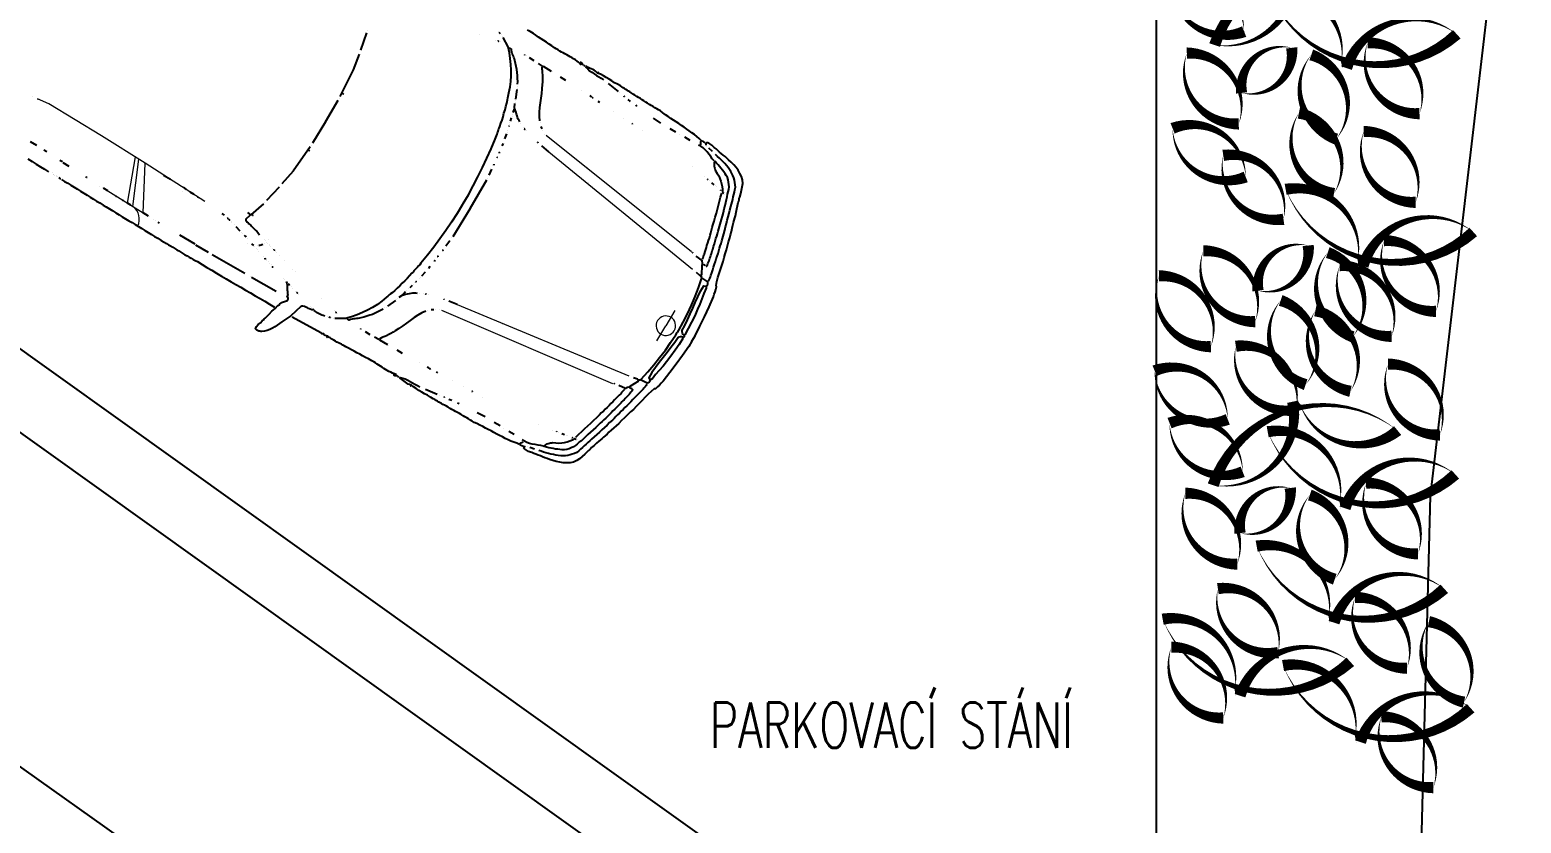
# Model space of a CAD drawing. Header units: metres. Extents: x -45 to 1930, y -347 to 488.
# Drawn here: x 153.46 to 160.07, y 55.54 to 59.06 of the extents above; entities that cross this region are included whole.
import ezdxf

# ---------------------------------------------------------------- set-up
doc = ezdxf.new("R2010")
doc.units = ezdxf.units.M
doc.layers.add('zariz.predmety', color=203, linetype='Continuous')
doc.styles.add('ROMANS', font='romans.shx', dxfattribs={"width": 0.7})

# ---------------------------------------------------------------- blocks, each defined once
blk = doc.blocks.new('BMW3-PUD')
at = {"lineweight": 0}
for p, q in [((2.5694, 0.7572), (2.3861, 0.7602)), ((2.3861, 0.7602), (2.4905, 0.5663)), ((2.4387, 0.7593), (2.5245, 0.5656)), ((2.4664, 0.7589), (2.5425, 0.5652)), ((1.0314, 0.4512), (0.2143, 0.3401)), ((0.9833, 0.3943), (0.17, 0.2757)), ((0.1432, 0.0776), (0.1432, 0)), ((0.1432, -0.0776), (0.1432, 0)), ((0.9833, -0.3943), (0.17, -0.2757)), ((1.0314, -0.4512), (0.2143, -0.3401))]:
    blk.add_line(p, q, dxfattribs=at)
for points in [[(1.5236, 0.7387), (1.5228, 0.7394), (1.5213, 0.7394), (1.5198, 0.7409), (1.519, 0.7424), (1.525, 0.7447), (1.5318, 0.7463), (1.5393, 0.7471), (1.546, 0.7472), (1.5528, 0.748), (1.5595, 0.7489), (1.5663, 0.7512), (1.5715, 0.7543), (1.5722, 0.7558), (1.573, 0.7573), (1.5737, 0.758), (1.5737, 0.758), (1.5902, 0.8161), (1.6115, 0.8584), (1.6159, 0.8704), (1.621, 0.8818), (1.6261, 0.8938), (1.632, 0.9044), (1.6386, 0.915), (1.6468, 0.9249), (1.6549, 0.934), (1.6653, 0.9416), (1.6691, 0.9432), (1.6728, 0.9447), (1.6765, 0.9462), (1.6803, 0.9471), (1.684, 0.9471), (1.6878, 0.9471), (1.6916, 0.9464), (1.6953, 0.9457), (1.697, 0.9345), (1.6948, 0.9232), (1.6905, 0.9111), (1.6876, 0.8991), (1.6855, 0.893), (1.684, 0.8878), (1.6833, 0.8825), (1.6811, 0.878), (1.6768, 0.8592), (1.6725, 0.8411), (1.6675, 0.823), (1.6625, 0.8057), (1.6603, 0.8004), (1.6588, 0.7951), (1.6574, 0.7906), (1.6567, 0.7861), (1.6382, 0.7648), (1.6375, 0.7618), (1.6382, 0.7588), (1.6398, 0.7558), (1.6413, 0.7536), (1.6413, 0.7536), (1.6428, 0.7529), (1.6436, 0.7521), (1.6436, 0.7521)], [(0.421, 0.7668), (0.4283, 0.7789), (0.4283, 0.7804), (0.4283, 0.7812), (0.4283, 0.7827), (0.429, 0.7834), (0.4425, 0.7859), (0.456, 0.7883), (0.4695, 0.7907), (0.483, 0.7916), (0.4972, 0.7933), (0.5107, 0.7942), (0.525, 0.7951), (0.5392, 0.796), (0.5535, 0.7969), (0.5678, 0.7971), (0.582, 0.798), (0.5955, 0.7989), (0.6098, 0.7998), (0.624, 0.8008), (0.6383, 0.8017), (0.6518, 0.8034), (0.6615, 0.8035), (0.6706, 0.8028), (0.6803, 0.803), (0.6901, 0.8031), (0.6991, 0.8032), (0.7089, 0.8033), (0.7186, 0.8034), (0.7276, 0.8035), (0.7374, 0.8036), (0.7471, 0.8038), (0.7562, 0.8046), (0.7659, 0.8047), (0.7749, 0.8048), (0.7847, 0.8049), (0.7937, 0.8051), (0.8035, 0.8052), (0.811, 0.806), (0.8185, 0.8061), (0.8252, 0.8062), (0.832, 0.8063), (0.8395, 0.8063), (0.8462, 0.8064), (0.853, 0.8065), (0.8605, 0.8074), (0.8755, 0.8068), (0.8905, 0.8062), (0.9048, 0.8071), (0.9198, 0.8073), (0.9341, 0.8075), (0.9484, 0.8069), (0.9626, 0.8063), (0.9762, 0.8035), (0.9829, 0.8058), (0.9889, 0.8074), (0.9964, 0.8075), (1.0032, 0.8068), (1.0107, 0.8061), (1.0182, 0.8047), (1.0257, 0.8041), (1.0325, 0.8042), (1.034, 0.8034), (1.0347, 0.8034), (1.0348, 0.8019), (1.0348, 0.8004), (1.0236, 0.7973), (1.0123, 0.7949), (1.0003, 0.794), (0.9883, 0.7931), (0.9756, 0.793), (0.9635, 0.7928), (0.9508, 0.7927), (0.9388, 0.7918)], [(0.9784, 0.8088), (0.9776, 0.8088), (0.9761, 0.8087), (0.9754, 0.8087), (0.9739, 0.8087)], [(1.04, 0.8027), (1.0475, 0.8028)], [(1.0535, 0.8007), (1.0535, 0.8007), (1.0535, 0.8022), (1.0528, 0.8029), (1.0528, 0.8029), (1.055, 0.8052), (1.0587, 0.8067), (1.0625, 0.8068), (1.0663, 0.8046)], [(1.0566, 0.7984), (1.0648, 0.8), (1.0738, 0.8016), (1.0821, 0.8025), (1.0911, 0.8033), (1.1001, 0.8035), (1.1083, 0.8036), (1.1173, 0.8037), (1.1264, 0.803), (1.1354, 0.8031), (1.1444, 0.8025), (1.1534, 0.8026), (1.1617, 0.8019), (1.1707, 0.802), (1.1797, 0.8022), (1.1887, 0.8023), (1.1977, 0.8024), (1.212, 0.8033), (1.227, 0.8042), (1.2412, 0.8051), (1.2555, 0.8053), (1.269, 0.8055), (1.2833, 0.8064), (1.2975, 0.8073), (1.311, 0.809), (1.3193, 0.8083), (1.3268, 0.8084), (1.3335, 0.8085), (1.341, 0.8093), (1.3485, 0.8094), (1.356, 0.8103), (1.3636, 0.8104), (1.3718, 0.8104), (1.3756, 0.8105), (1.3786, 0.8105), (1.3816, 0.8106), (1.3853, 0.8106), (1.3883, 0.8099), (1.3914, 0.8099), (1.3951, 0.81), (1.3988, 0.8108), (1.4004, 0.8108), (1.4018, 0.8108), (1.4026, 0.8101), (1.4041, 0.8086), (1.4094, 0.8109), (1.4146, 0.8125), (1.4198, 0.8125), (1.4244, 0.8088), (1.4319, 0.8127), (1.4334, 0.8127), (1.4349, 0.812), (1.4356, 0.8112), (1.4379, 0.8112), (1.582, 0.8182)], [(1.4055, 0.8139), (1.4055, 0.8139), (1.4048, 0.8139), (1.4041, 0.8138), (1.4041, 0.8138)], [(1.4378, 0.8143), (1.4378, 0.8143)], [(2.7721, 0.8189), (2.7556, 0.8195), (2.7391, 0.8193), (2.7225, 0.8198), (2.7053, 0.8196), (2.6887, 0.8202), (2.6722, 0.82), (2.6557, 0.8205), (2.6392, 0.8203), (2.6226, 0.8209), (2.6054, 0.8207), (2.5889, 0.8212), (2.5724, 0.821), (2.5558, 0.8216), (2.5393, 0.8214), (2.522, 0.8219), (2.5055, 0.8217), (2.489, 0.8223), (2.4725, 0.8221), (2.4559, 0.8226), (2.4387, 0.8224), (2.4221, 0.823), (2.4056, 0.8228), (2.3891, 0.8226), (2.3718, 0.8232), (2.3553, 0.823), (2.3388, 0.8235), (2.3215, 0.8233), (2.305, 0.8231), (2.2885, 0.8236), (2.272, 0.8234), (2.2547, 0.824), (2.2382, 0.8238), (2.2276, 0.8237), (2.2171, 0.8236), (2.2059, 0.8234), (2.1954, 0.8233), (2.1848, 0.8232), (2.1743, 0.8238), (2.1638, 0.8237), (2.1533, 0.8243), (2.1428, 0.8242), (2.1315, 0.824), (2.121, 0.8239), (2.1105, 0.8238), (2.1, 0.8237), (2.0895, 0.8235), (2.079, 0.8226), (2.0685, 0.8218), (2.0437, 0.8222), (2.0189, 0.8227), (1.9942, 0.8224), (1.9694, 0.8228), (1.9446, 0.8225), (1.9198, 0.8222), (1.8951, 0.822), (1.8703, 0.8217), (1.8455, 0.8206), (1.8207, 0.8203), (1.796, 0.82), (1.7712, 0.8197), (1.7464, 0.8194), (1.7224, 0.8192), (1.6976, 0.8196), (1.6728, 0.8193)], [(1.9431, 0.8203), (1.9431, 0.8203)], [(2.7751, 0.8182), (2.7781, 0.819), (2.7804, 0.819), (2.7826, 0.819), (2.7849, 0.8191)], [(2.7924, 0.8169), (2.7924, 0.8169)], [(2.7984, 0.8192), (2.7984, 0.8192)], [(2.7984, 0.8162), (2.7984, 0.8162)], [(2.8059, 0.8186), (2.8059, 0.8186)], [(2.8119, 0.8194), (2.8119, 0.8194)], [(2.8127, 0.8164), (2.8127, 0.8164)], [(2.8224, 0.8158), (2.8224, 0.8158)], [(2.9463, 0.8172), (2.9246, 0.8177), (2.9028, 0.8182), (2.881, 0.8187), (2.86, 0.8185), (2.8382, 0.8189)], [(0.0086, 0), (0.0085, 0.0275), (0.0125, 0.0749), (0.0164, 0.1222), (0.0218, 0.1696), (0.028, 0.217), (0.0309, 0.229), (0.033, 0.2403), (0.0351, 0.2516), (0.0388, 0.2629), (0.0402, 0.2637), (0.041, 0.2644), (0.0425, 0.266), (0.0439, 0.2667), (0.0498, 0.2833), (0.0548, 0.3006), (0.0591, 0.3187), (0.0634, 0.3376), (0.0677, 0.3556), (0.072, 0.3737), (0.0763, 0.3918), (0.0813, 0.4083), (0.0856, 0.4264), (0.0907, 0.4437), (0.0957, 0.4611), (0.1, 0.4784), (0.1043, 0.4927), (0.1087, 0.507), (0.113, 0.5206), (0.1173, 0.5342), (0.1202, 0.5455), (0.1231, 0.556), (0.1268, 0.5658), (0.1289, 0.5756), (0.1347, 0.5907), (0.1398, 0.605), (0.1434, 0.6186), (0.1485, 0.6322), (0.1491, 0.6389), (0.1513, 0.645), (0.1535, 0.6503), (0.1542, 0.6563), (0.1593, 0.6721), (0.1643, 0.6872), (0.1687, 0.7015), (0.1745, 0.7151), (0.1841, 0.728), (0.1953, 0.7386), (0.2079, 0.747), (0.2214, 0.7547), (0.2355, 0.7601), (0.2505, 0.7655), (0.2662, 0.7695), (0.282, 0.7727), (0.2924, 0.7743), (0.3029, 0.7767), (0.3134, 0.7783), (0.3239, 0.7799), (0.3337, 0.7815), (0.3442, 0.7839), (0.3539, 0.7855), (0.3644, 0.7872), (0.3696, 0.788), (0.3749, 0.7895), (0.3794, 0.7904), (0.3846, 0.7904), (0.3899, 0.7905), (0.3951, 0.7905), (0.3997, 0.7891), (0.4042, 0.7876), (0.4049, 0.7869), (0.4049, 0.7861), (0.405, 0.7846), (0.4057, 0.7832), (0.402, 0.7771)], [(0.0815, 0.2657), (0.0822, 0.2724), (0.0836, 0.2792), (0.085, 0.2868), (0.0857, 0.2928), (0.0885, 0.3056), (0.0921, 0.3191), (0.095, 0.3312), (0.0978, 0.344), (0.1007, 0.356), (0.1036, 0.3688), (0.1064, 0.3809), (0.1093, 0.3929), (0.1122, 0.4042), (0.115, 0.4162), (0.1179, 0.4268), (0.1208, 0.4381), (0.1236, 0.4487), (0.1265, 0.4592), (0.1286, 0.4697), (0.1315, 0.481), (0.1366, 0.4961), (0.1409, 0.5112), (0.1452, 0.5262), (0.1496, 0.5406), (0.1539, 0.5556), (0.1582, 0.5707), (0.1625, 0.585), (0.1676, 0.6001), (0.1705, 0.6106), (0.1734, 0.6212), (0.1763, 0.6317), (0.1799, 0.6423), (0.1828, 0.6528), (0.1864, 0.6634), (0.19, 0.6732), (0.1937, 0.6838), (0.1996, 0.6929), (0.2062, 0.7012), (0.2129, 0.7088), (0.2211, 0.7156), (0.2293, 0.7225), (0.2382, 0.7279), (0.2471, 0.7332), (0.2569, 0.7378), (0.2666, 0.7424), (0.277, 0.7456), (0.2875, 0.7495), (0.2987, 0.7526), (0.31, 0.7557), (0.3204, 0.7581), (0.3317, 0.7605), (0.3429, 0.7629)], [(0.126, 0.318), (0.126, 0.318), (0.1244, 0.3188), (0.1237, 0.3195), (0.1229, 0.3202), (0.1236, 0.3262), (0.125, 0.3323), (0.1257, 0.3383), (0.1264, 0.3443), (0.1278, 0.3511), (0.1292, 0.3571), (0.1307, 0.3631), (0.1329, 0.3691), (0.1335, 0.3767), (0.1357, 0.3835), (0.1371, 0.3895), (0.1378, 0.3955), (0.1414, 0.4091), (0.1442, 0.4211), (0.1478, 0.4332), (0.1507, 0.4445), (0.1528, 0.4558), (0.1557, 0.4663), (0.1586, 0.4776), (0.1615, 0.4881), (0.1643, 0.4987), (0.1672, 0.5092), (0.1708, 0.5198), (0.1737, 0.5296), (0.1773, 0.5454), (0.1816, 0.5612), (0.1867, 0.5763), (0.1918, 0.5914), (0.1954, 0.6042), (0.199, 0.617), (0.2026, 0.6291), (0.2077, 0.6404), (0.2106, 0.6509), (0.2142, 0.6607), (0.2186, 0.6705), (0.2245, 0.6796), (0.2311, 0.688), (0.2386, 0.6956), (0.246, 0.7024), (0.255, 0.7078), (0.2639, 0.7116), (0.2729, 0.7155), (0.2818, 0.7194), (0.2916, 0.7232), (0.3005, 0.7263), (0.3103, 0.7295), (0.32, 0.7326), (0.3297, 0.7357), (0.3305, 0.7357), (0.3305, 0.7342), (0.3305, 0.7335), (0.3312, 0.7327), (0.3298, 0.7282), (0.3276, 0.7237), (0.3247, 0.7191), (0.3217, 0.7153), (0.318, 0.7108), (0.3143, 0.7077), (0.3106, 0.7039), (0.3061, 0.7009), (0.2942, 0.6955), (0.283, 0.6893), (0.2725, 0.6817), (0.2629, 0.6741), (0.254, 0.665), (0.2458, 0.6558), (0.2384, 0.646), (0.2318, 0.6354), (0.2303, 0.6354), (0.2288, 0.6354), (0.2273, 0.6354), (0.225, 0.6353)], [(0.335, 0.7358), (0.3462, 0.7396), (0.3574, 0.7443), (0.3693, 0.7489), (0.3813, 0.7536), (0.3933, 0.7575), (0.4053, 0.7599), (0.418, 0.7608), (0.43, 0.7602)], [(0.3616, 0.7676), (0.3833, 0.7716)], [(0.3961, 0.774), (0.3961, 0.774)], [(0.4095, 0.7832), (0.4245, 0.7856)], [(0.4721, 0.7584), (0.4999, 0.7588)], [(0.5255, 0.7568), (0.5255, 0.7568)], [(0.545, 0.757), (0.575, 0.7574)], [(0.6223, 0.7579), (0.6621, 0.7607)], [(0.7513, 0.767), (0.7588, 0.7686)], [(0.7866, 0.7712), (0.8001, 0.7736)], [(0.8211, 0.7761), (0.8211, 0.7761), (0.8226, 0.7761), (0.8233, 0.7761), (0.8241, 0.7769)], [(0.8473, 0.7794), (0.8473, 0.7794)], [(0.8548, 0.7818), (0.911, 0.7892)], [(1.4224, 0.7277), (1.4224, 0.7277)], [(1.4291, 0.73), (1.4291, 0.73)], [(1.4351, 0.7331), (1.4426, 0.734)], [(1.4485, 0.7363), (1.4485, 0.7363)], [(1.4613, 0.7394), (1.468, 0.741), (1.474, 0.7418), (1.4807, 0.7427), (1.4867, 0.7435), (1.4935, 0.7436), (1.5003, 0.7437), (1.507, 0.743), (1.5138, 0.7423)], [(1.5312, 0.735), (1.5312, 0.735)], [(1.5379, 0.7336), (1.5379, 0.7336)], [(1.6856, 0.6955), (1.6802, 0.7007), (1.6749, 0.7059), (1.6711, 0.7127), (1.6665, 0.7186), (1.6627, 0.7253), (1.6588, 0.7313), (1.6543, 0.738), (1.6489, 0.7439), (1.6489, 0.7454), (1.6482, 0.7469), (1.6474, 0.7484), (1.6474, 0.7492), (1.6474, 0.7507), (1.6481, 0.7514), (1.6496, 0.7529), (1.6503, 0.7537)], [(1.7014, 0.7558), (1.8267, 0.7596)], [(1.8327, 0.7574), (1.8327, 0.7574)], [(1.8612, 0.76), (2.0279, 0.762)], [(2.1135, 0.7622), (2.0489, 0.7622)], [(2.1173, 0.7608), (2.1961, 0.7617)], [(2.2997, 0.7614), (2.3065, 0.7615)], [(2.3223, 0.7617), (2.3223, 0.7617)], [(2.332, 0.7604), (2.332, 0.7604)], [(2.3538, 0.7606), (2.3538, 0.7606)], [(2.3576, 0.7599), (2.3861, 0.7602)], [(2.4499, 0.7587), (2.4664, 0.7589)], [(2.489, 0.7592), (2.489, 0.7592), (2.4905, 0.7592), (2.4912, 0.7592), (2.4912, 0.7592)], [(2.4987, 0.7586), (2.4987, 0.7586)], [(2.5228, 0.7589), (2.5228, 0.7589), (2.5243, 0.7589), (2.525, 0.7589), (2.525, 0.7589)], [(2.5694, 0.7572), (2.5926, 0.7574)], [(2.5987, 0.7553), (2.5987, 0.7553)], [(2.6114, 0.7577), (2.6114, 0.7577)], [(2.679, 0.754), (2.6805, 0.754), (2.6813, 0.754), (2.6828, 0.754), (2.6843, 0.754)], [(2.8044, 0.7517), (2.7744, 0.7521)], [(2.8082, 0.7503), (2.821, 0.7504)], [(2.8908, 0.7475), (2.9059, 0.7477)], [(2.9434, 0.7459), (2.9757, 0.7463)], [(0.4027, 0.6637), (0.4027, 0.6637)], [(0.6742, 0.6895), (0.6742, 0.6895)], [(0.7282, 0.6901), (0.7282, 0.6901), (0.7297, 0.6909), (0.7305, 0.6917), (0.7312, 0.6917)], [(0.7755, 0.6922), (0.7755, 0.6922)], [(0.8295, 0.6943), (0.8295, 0.6943)], [(0.9023, 0.6975), (0.9099, 0.6976)], [(0.9324, 0.6978), (0.9324, 0.6978)], [(0.9421, 0.6994), (0.9421, 0.6994), (0.9414, 0.7002), (0.9398, 0.7002), (0.9398, 0.7002)], [(0.9451, 0.6995), (0.9474, 0.7003), (0.9496, 0.7003), (0.9519, 0.7003), (0.9549, 0.7004)], [(0.9962, 0.7009), (0.9962, 0.7009)], [(1.081, 0.7041), (1.1088, 0.7044)], [(1.0873, 0.4909), (1.0991, 0.5068), (1.1094, 0.5235), (1.1182, 0.5416), (1.1262, 0.5612), (1.1343, 0.5801), (1.1423, 0.599), (1.1511, 0.6179), (1.1607, 0.6352), (1.165, 0.645), (1.1702, 0.6549), (1.1753, 0.664), (1.1812, 0.673), (1.1864, 0.6806), (1.1916, 0.6874), (1.196, 0.6935), (1.2004, 0.701), (1.2004, 0.7018), (1.2004, 0.7033), (1.2011, 0.704), (1.2019, 0.7056), (1.2236, 0.7066)], [(1.1515, 0.7057), (1.1515, 0.7057)], [(1.1561, 0.705), (1.1973, 0.7062)], [(1.1907, 0), (1.1907, 0.0026), (1.1909, 0.0476), (1.1927, 0.0935), (1.1959, 0.1386), (1.1991, 0.1836), (1.2038, 0.2295), (1.2093, 0.2746), (1.2155, 0.3197), (1.2169, 0.328), (1.2183, 0.3356), (1.2197, 0.3431), (1.2219, 0.3499), (1.2233, 0.3574), (1.2247, 0.3649), (1.2254, 0.3717), (1.2268, 0.3785), (1.2304, 0.3935), (1.2332, 0.4086), (1.2368, 0.4236), (1.2411, 0.4387), (1.2447, 0.4538), (1.249, 0.4681), (1.2533, 0.4831), (1.2584, 0.4975), (1.2613, 0.5058), (1.2642, 0.5126), (1.2671, 0.5201), (1.2693, 0.5276), (1.278, 0.5525), (1.2875, 0.5752), (1.2993, 0.5978), (1.3118, 0.6198), (1.3258, 0.6402), (1.3413, 0.6607), (1.3583, 0.6811), (1.3761, 0.7009), (1.4164, 0.7254)], [(1.2454, 0.7068), (1.2702, 0.7071)], [(1.2552, 0.58), (1.261, 0.5914), (1.2684, 0.602), (1.2758, 0.6133), (1.2832, 0.6239), (1.2921, 0.6338), (1.3009, 0.6444), (1.3106, 0.6543), (1.3202, 0.6642), (1.3247, 0.6687), (1.3299, 0.6733), (1.3351, 0.6771), (1.3403, 0.6809), (1.3455, 0.6847), (1.35, 0.6893), (1.3544, 0.6939), (1.3581, 0.6992), (1.3694, 0.6993)], [(1.2882, 0.7073), (1.2882, 0.7073)], [(1.2942, 0.7067), (1.2942, 0.7067), (1.2957, 0.7067), (1.2965, 0.7067), (1.2965, 0.7067)], [(1.4189, 0.7014), (1.4189, 0.7014)], [(1.4279, 0.7), (1.4279, 0.7), (1.4272, 0.7), (1.4257, 0.7), (1.4257, 0.7)], [(1.4377, 0.6971), (1.4377, 0.6971)], [(1.5138, 0.6793), (1.5138, 0.6793)], [(1.6102, 0.7157), (1.6102, 0.7157)], [(1.62, 0.7136), (1.62, 0.7136), (1.6193, 0.7135), (1.6178, 0.7135), (1.6178, 0.7135)], [(1.6291, 0.7107), (1.6291, 0.7107)], [(1.6449, 0.7063), (1.6449, 0.7063)], [(1.6532, 0.7042), (1.6532, 0.7042)], [(1.6607, 0.7028), (1.6607, 0.7028)], [(1.6645, 0.7013), (1.672, 0.7014)], [(1.6954, 0.6927), (1.6954, 0.6927)], [(1.7014, 0.6905), (1.7014, 0.6905)], [(1.7714, 0.6703), (1.7714, 0.6703), (1.7714, 0.6711), (1.7707, 0.6718), (1.7707, 0.6718)], [(1.7798, 0.6666), (1.7798, 0.6666)], [(1.7895, 0.6653), (1.7895, 0.6653)], [(1.8001, 0.6616), (1.8001, 0.6616)], [(0.1558, 0.3364), (0.1564, 0.3424), (0.1579, 0.3484), (0.1593, 0.3552), (0.16, 0.3612), (0.1629, 0.371), (0.165, 0.3801), (0.1672, 0.3891), (0.17, 0.3981), (0.1721, 0.4094), (0.175, 0.4207), (0.1771, 0.432), (0.1807, 0.4441), (0.1836, 0.4554), (0.1865, 0.4667), (0.1901, 0.478), (0.193, 0.4893), (0.1973, 0.5073), (0.2023, 0.5247), (0.2073, 0.5428), (0.2124, 0.5601), (0.2175, 0.5774), (0.2225, 0.5955), (0.2276, 0.6128), (0.2326, 0.6309)], [(0.219, 0.633), (0.219, 0.633)], [(0.2423, 0.6385), (0.2423, 0.6385), (0.243, 0.6386), (0.2438, 0.6386), (0.2438, 0.6386)], [(0.267, 0.6433), (0.267, 0.6433)], [(0.273, 0.6434), (0.273, 0.6434)], [(0.2797, 0.645), (0.2932, 0.6474)], [(0.309, 0.6491), (0.309, 0.6491)], [(0.3157, 0.6507), (0.3157, 0.6507), (0.3165, 0.6507), (0.3172, 0.6507), (0.3172, 0.6507)], [(0.3374, 0.6547), (0.3374, 0.6547)], [(1.6742, 0.6368), (1.6742, 0.6368)], [(1.6885, 0.634), (1.6885, 0.634)], [(1.7428, 0.6189), (1.7428, 0.6189)], [(1.7684, 0.6117), (1.7684, 0.6117)], [(1.788, 0.6074), (1.788, 0.6074)], [(1.794, 0.6052), (1.794, 0.6052)], [(1.8046, 0.6031), (1.8046, 0.6031), (1.8038, 0.6031), (1.8023, 0.6031), (1.8023, 0.6031)], [(1.8084, 0.6595), (1.8084, 0.6595)], [(1.8143, 0.6002), (1.8143, 0.6002)], [(1.8204, 0.6551), (1.8197, 0.6559), (1.8189, 0.6566), (1.8167, 0.6566), (1.8152, 0.6573)], [(1.8234, 0.5981), (1.8234, 0.5981)], [(1.8302, 0.6522), (1.8302, 0.6522)], [(1.8309, 0.5952), (1.8309, 0.5952)], [(1.8556, 0.6007), (1.8556, 0.6007)], [(1.8585, 0.6083), (1.8615, 0.6113), (1.8645, 0.6143), (1.8682, 0.6181), (1.8719, 0.6204)], [(1.8604, 0.6436), (1.8604, 0.6436)], [(1.8679, 0.6414), (1.8679, 0.6414)], [(1.8755, 0.6385), (1.8755, 0.6385)], [(1.8786, 0.625), (1.8786, 0.625)], [(1.8845, 0.6364), (1.8845, 0.6364)], [(1.9033, 0.6306), (1.8928, 0.6334)], [(1.9182, 0.639), (1.9182, 0.639)], [(1.9305, 0.6211), (1.9305, 0.6211)], [(1.9508, 0.6154), (1.9478, 0.6161), (1.9456, 0.6161), (1.9425, 0.6168), (1.9403, 0.619)], [(1.9591, 0.6125), (1.9591, 0.6125)], [(1.9681, 0.6111), (1.9681, 0.6111)], [(2.0021, 0.601), (1.978, 0.6082)], [(2.0111, 0.5981), (2.0111, 0.5981)], [(2.0269, 0.5945), (2.0269, 0.5945)], [(1.2281, 0.5189), (1.2449, 0.5589)], [(1.2471, 0.5649), (1.2471, 0.5649)], [(1.2522, 0.5725), (1.2522, 0.5725)], [(1.8347, 0.5937), (1.8347, 0.5937)], [(1.8422, 0.5923), (1.8422, 0.5923)], [(1.8477, 0.5743), (1.8477, 0.5743)], [(1.8498, 0.5909), (1.8498, 0.5909)], [(1.8573, 0.588), (1.8573, 0.588)], [(1.8664, 0.5851), (1.8664, 0.5851)], [(1.9744, 0.5278), (1.9816, 0.5512), (1.9786, 0.5549), (1.974, 0.5571), (1.9695, 0.5585), (1.9643, 0.56), (1.959, 0.5607), (1.9537, 0.5621), (1.9484, 0.5628), (1.9439, 0.565), (1.9379, 0.5664), (1.9311, 0.5678), (1.9251, 0.5693), (1.9183, 0.5707), (1.9123, 0.5721), (1.9055, 0.5743), (1.8995, 0.5765), (1.8934, 0.5794)], [(2.0322, 0.5931), (2.0322, 0.5931)], [(2.0435, 0.5902), (2.0435, 0.5902), (2.0427, 0.5909), (2.0412, 0.5917), (2.0412, 0.5917)], [(2.0465, 0.5895), (2.048, 0.5895), (2.0495, 0.5895), (2.051, 0.5895), (2.0533, 0.5896)], [(2.0593, 0.5874), (2.0593, 0.5874)], [(2.0856, 0.5832), (2.0721, 0.5853)], [(2.2081, 0.5764), (2.2096, 0.5764), (2.2103, 0.5764), (2.2118, 0.5764), (2.2133, 0.5765)], [(2.2268, 0.5766), (2.2268, 0.5766)], [(2.2336, 0.5745), (2.2547, 0.5747)], [(2.2922, 0.5721), (2.2757, 0.5734)], [(2.2845, 0.5893), (2.2845, 0.5893)], [(2.3936, 0.5703), (2.3583, 0.5699)], [(3.0724, 0.5709), (3.0724, 0.5709)], [(1.0546, 0.4627), (1.0546, 0.4627)], [(1.0605, 0.4666), (1.0702, 0.4735)], [(1.0821, 0.4849), (1.0821, 0.4849)], [(1.1607, 0.4423), (1.1674, 0.4453), (1.1734, 0.4484), (1.1794, 0.453), (1.1853, 0.4583), (1.1912, 0.4636), (1.1972, 0.469), (1.2031, 0.4743), (1.2098, 0.4804), (1.2106, 0.4804), (1.2113, 0.4797), (1.2121, 0.4789), (1.2128, 0.4782), (1.21, 0.4616)], [(1.2135, 0.4834), (1.2216, 0.5001)], [(1.2237, 0.5068), (1.2237, 0.5068)], [(1.2259, 0.5129), (1.2259, 0.5129)], [(1.949, 0.4517), (1.9722, 0.5225), (1.9895, 0.5205)], [(1.961, 0.5201), (1.9625, 0.5202), (1.964, 0.5202), (1.9647, 0.5202), (1.967, 0.5202)], [(0.7998, 0.4222), (0.7998, 0.4222)], [(0.9833, 0.3943), (1.023, 0.4008)], [(1.0382, 0.4528), (1.0382, 0.4528)], [(1.0448, 0.4041), (1.0448, 0.4041), (1.0463, 0.4041), (1.047, 0.4041), (1.047, 0.4041)], [(1.1166, 0.4229), (1.1166, 0.4229)], [(1.1234, 0.4253), (1.1249, 0.4253), (1.1264, 0.4261), (1.1271, 0.4261), (1.1286, 0.4261)], [(1.1353, 0.4292), (1.1353, 0.4292)], [(1.154, 0.4392), (1.154, 0.4392)], [(1.1927, 0.4006), (1.1927, 0.4006), (1.1927, 0.4021), (1.1927, 0.4028), (1.1927, 0.4028)], [(1.1949, 0.4089), (1.1949, 0.4089)], [(1.197, 0.4164), (1.197, 0.4164)], [(1.1985, 0.4239), (1.202, 0.4382)], [(1.2035, 0.445), (1.2035, 0.445)], [(1.2079, 0.4541), (1.2079, 0.4541)], [(1.9277, 0.353), (1.9447, 0.4328)], [(1.9476, 0.4441), (1.9476, 0.4441)], [(0.1212, 0.2729), (0.1425, 0.313), (0.144, 0.3182), (0.1477, 0.322), (0.1514, 0.3258), (0.1536, 0.3296), (0.1858, 0.3338)], [(0.2068, 0.3378), (0.2068, 0.3378), (0.2075, 0.3378), (0.2083, 0.3378), (0.2083, 0.3378)], [(0.2143, 0.3401), (0.2143, 0.3401)], [(0.7644, 0.3677), (0.7644, 0.3677)], [(1.1799, 0.3441), (1.1841, 0.3675)], [(1.1855, 0.3735), (1.1855, 0.3735)], [(1.1877, 0.381), (1.1877, 0.381)], [(1.9018, 0.1297), (1.9108, 0.2612), (1.9249, 0.3342)], [(0.1153, 0.2646), (0.1235, 0.2692), (0.1243, 0.2692), (0.1258, 0.2684), (0.1273, 0.2677), (0.1288, 0.2677), (0.1475, 0.2717)], [(0.1297, 0.3173), (0.132, 0.3181), (0.1342, 0.3181), (0.1372, 0.3181), (0.1395, 0.3182)], [(0.17, 0.2757), (0.17, 0.2757)], [(1.1679, 0.2764), (1.1679, 0.2779), (1.1687, 0.2794), (1.1694, 0.2802), (1.1694, 0.2824)], [(1.1743, 0.311), (1.1749, 0.323)], [(0.0477, 0), (0.0479, 0.001), (0.0493, 0.0047), (0.0538, 0.0055), (0.0591, 0.0071), (0.0635, 0.0094), (0.0673, 0.014), (0.068, 0.0155), (0.0687, 0.0162), (0.0702, 0.017), (0.0702, 0.017), (0.0714, 0.044), (0.0741, 0.0718), (0.0775, 0.0997), (0.0809, 0.1275), (0.0851, 0.1546), (0.0878, 0.1824), (0.0897, 0.2102), (0.0894, 0.2372), (0.0788, 0.2424), (0.078, 0.2476), (0.0787, 0.2529), (0.0809, 0.2574), (0.0838, 0.2612), (0.1101, 0.2638), (0.1116, 0.263), (0.1131, 0.2623), (0.1139, 0.2608), (0.1154, 0.2586), (0.1069, 0.2172), (0.0998, 0.1765), (0.0943, 0.1352), (0.0896, 0.0938), (0.0871, 0.0525), (0.0853, 0.0119), (0.085, 0)], [(0.0493, 0.0092), (0.0504, 0.0408), (0.0523, 0.0724), (0.0549, 0.1039), (0.059, 0.1355), (0.0617, 0.1603), (0.0667, 0.1851), (0.0709, 0.2092), (0.0744, 0.2341), (0.0751, 0.2356), (0.0759, 0.2378), (0.0766, 0.2386), (0.0766, 0.2393)], [(1.1572, 0.1696), (1.1598, 0.199)], [(1.1619, 0.2177), (1.1619, 0.2193), (1.1619, 0.22), (1.1618, 0.2215), (1.1626, 0.2222)], [(1.1667, 0.2546), (1.1667, 0.2546), (1.1667, 0.2561), (1.1667, 0.2568), (1.1666, 0.2576)], [(1.153, 0), (1.1552, 0.1471)], [(1.1574, 0.1531), (1.1574, 0.1531)], [(1.8926, 0.1461), (1.8941, 0.1461), (1.8956, 0.1462), (1.8964, 0.1462), (1.8986, 0.1462)], [(1.8992, 0), (1.9005, 0.1109)], [(1.9004, 0.1222), (1.9004, 0.1222)], [(0.0086, 0), (0.0085, -0.0275), (0.0125, -0.0749), (0.0164, -0.1222), (0.0218, -0.1696), (0.028, -0.217), (0.0309, -0.229), (0.033, -0.2403), (0.0351, -0.2516), (0.0388, -0.2629), (0.0402, -0.2637), (0.041, -0.2644), (0.0425, -0.266), (0.0439, -0.2667), (0.0498, -0.2833), (0.0548, -0.3006), (0.0591, -0.3187), (0.0634, -0.3376), (0.0677, -0.3556), (0.072, -0.3737), (0.0763, -0.3918), (0.0813, -0.4083), (0.0856, -0.4264), (0.0907, -0.4437), (0.0957, -0.4611), (0.1, -0.4784), (0.1043, -0.4927), (0.1087, -0.507), (0.113, -0.5206), (0.1173, -0.5342), (0.1202, -0.5455), (0.1231, -0.556), (0.1268, -0.5658), (0.1289, -0.5756), (0.1347, -0.5907), (0.1398, -0.605), (0.1434, -0.6186), (0.1485, -0.6322), (0.1491, -0.6389), (0.1513, -0.645), (0.1535, -0.6503), (0.1542, -0.6563), (0.1593, -0.6721), (0.1643, -0.6872), (0.1687, -0.7015), (0.1745, -0.7151), (0.1841, -0.728), (0.1953, -0.7386), (0.2079, -0.747), (0.2214, -0.7547), (0.2355, -0.7601), (0.2505, -0.7655), (0.2662, -0.7695), (0.282, -0.7727), (0.2924, -0.7743), (0.3029, -0.7767), (0.3134, -0.7783), (0.3239, -0.7799), (0.3337, -0.7815), (0.3442, -0.7839), (0.3539, -0.7855), (0.3644, -0.7872), (0.3696, -0.788), (0.3749, -0.7895), (0.3794, -0.7904), (0.3846, -0.7904), (0.3899, -0.7905), (0.3951, -0.7905), (0.3997, -0.7891), (0.4042, -0.7876), (0.4049, -0.7869), (0.4049, -0.7861), (0.405, -0.7846), (0.4057, -0.7832), (0.402, -0.7771)], [(1.153, 0), (1.1552, -0.1471)], [(1.1907, 0), (1.1907, -0.0026), (1.1909, -0.0476), (1.1927, -0.0935), (1.1959, -0.1386), (1.1991, -0.1836), (1.2038, -0.2295), (1.2093, -0.2746), (1.2155, -0.3197), (1.2169, -0.328), (1.2183, -0.3356), (1.2197, -0.3431), (1.2219, -0.3499), (1.2233, -0.3574), (1.2247, -0.3649), (1.2254, -0.3717), (1.2268, -0.3785), (1.2304, -0.3935), (1.2332, -0.4086), (1.2368, -0.4236), (1.2411, -0.4387), (1.2447, -0.4538), (1.249, -0.4681), (1.2533, -0.4831), (1.2584, -0.4975), (1.2613, -0.5058), (1.2642, -0.5126), (1.2671, -0.5201), (1.2693, -0.5276), (1.278, -0.5525), (1.2875, -0.5752), (1.2993, -0.5978), (1.3118, -0.6198), (1.3258, -0.6402), (1.3413, -0.6607), (1.3583, -0.6811), (1.3761, -0.7009), (1.4164, -0.7254)], [(1.8987, 0.0535), (1.8987, 0.0535)], [(1.8988, 0.0588), (1.8988, 0.0588)], [(0.0477, 0), (0.0479, -0.001), (0.0493, -0.0047), (0.0538, -0.0055), (0.0591, -0.0071), (0.0635, -0.0094), (0.0673, -0.014), (0.068, -0.0155), (0.0687, -0.0162), (0.0702, -0.017), (0.0702, -0.017), (0.0714, -0.044), (0.0741, -0.0718), (0.0775, -0.0997), (0.0809, -0.1275), (0.0851, -0.1546), (0.0878, -0.1824), (0.0897, -0.2102), (0.0894, -0.2372), (0.0788, -0.2424), (0.078, -0.2476), (0.0787, -0.2529), (0.0809, -0.2574), (0.0838, -0.2612), (0.1101, -0.2638), (0.1116, -0.263), (0.1131, -0.2623), (0.1139, -0.2608), (0.1154, -0.2586), (0.1069, -0.2172), (0.0998, -0.1765), (0.0943, -0.1352), (0.0896, -0.0938), (0.0871, -0.0525), (0.0853, -0.0119), (0.085, 0)], [(0.0493, -0.0092), (0.0504, -0.0408), (0.0523, -0.0724), (0.0549, -0.1039), (0.059, -0.1355), (0.0617, -0.1603), (0.0667, -0.1851), (0.0709, -0.2092), (0.0744, -0.2341), (0.0751, -0.2356), (0.0759, -0.2378), (0.0766, -0.2386), (0.0766, -0.2393)], [(1.8987, -0.0535), (1.8987, -0.0535)], [(1.8988, -0.0588), (1.8988, -0.0588)], [(1.8992, 0), (1.9005, -0.1109)], [(1.9004, -0.1222), (1.9004, -0.1222)], [(1.9018, -0.1297), (1.9108, -0.2612), (1.9249, -0.3342)], [(1.1572, -0.1696), (1.1598, -0.199)], [(1.1574, -0.1531), (1.1574, -0.1531)], [(1.8926, -0.1461), (1.8941, -0.1461), (1.8956, -0.1462), (1.8964, -0.1462), (1.8986, -0.1462)], [(1.1619, -0.2177), (1.1619, -0.2193), (1.1619, -0.22), (1.1618, -0.2215), (1.1626, -0.2222)], [(1.1667, -0.2546), (1.1667, -0.2546), (1.1667, -0.2561), (1.1667, -0.2568), (1.1666, -0.2576)], [(0.0815, -0.2657), (0.0822, -0.2724), (0.0836, -0.2792), (0.085, -0.2868), (0.0857, -0.2928), (0.0885, -0.3056), (0.0921, -0.3191), (0.095, -0.3312), (0.0978, -0.344), (0.1007, -0.356), (0.1036, -0.3688), (0.1064, -0.3809), (0.1093, -0.3929), (0.1122, -0.4042), (0.115, -0.4162), (0.1179, -0.4268), (0.1208, -0.4381), (0.1236, -0.4487), (0.1265, -0.4592), (0.1286, -0.4697), (0.1315, -0.481), (0.1366, -0.4961), (0.1409, -0.5112), (0.1452, -0.5262), (0.1496, -0.5406), (0.1539, -0.5556), (0.1582, -0.5707), (0.1625, -0.585), (0.1676, -0.6001), (0.1705, -0.6106), (0.1734, -0.6212), (0.1763, -0.6317), (0.1799, -0.6423), (0.1828, -0.6528), (0.1864, -0.6634), (0.19, -0.6732), (0.1937, -0.6838), (0.1996, -0.6929), (0.2062, -0.7012), (0.2129, -0.7088), (0.2211, -0.7156), (0.2293, -0.7225), (0.2382, -0.7279), (0.2471, -0.7332), (0.2569, -0.7378), (0.2666, -0.7424), (0.277, -0.7456), (0.2875, -0.7495), (0.2987, -0.7526), (0.31, -0.7557), (0.3204, -0.7581), (0.3317, -0.7605), (0.3429, -0.7629)], [(0.1153, -0.2646), (0.1235, -0.2692), (0.1243, -0.2692), (0.1258, -0.2684), (0.1273, -0.2677), (0.1288, -0.2677), (0.1475, -0.2717)], [(0.1212, -0.2729), (0.1425, -0.313), (0.144, -0.3182), (0.1477, -0.322), (0.1514, -0.3258), (0.1536, -0.3296), (0.1858, -0.3338)], [(0.126, -0.318), (0.126, -0.318), (0.1244, -0.3188), (0.1237, -0.3195), (0.1229, -0.3202), (0.1236, -0.3262), (0.125, -0.3323), (0.1257, -0.3383), (0.1264, -0.3443), (0.1278, -0.3511), (0.1292, -0.3571), (0.1307, -0.3631), (0.1329, -0.3691), (0.1335, -0.3767), (0.1357, -0.3835), (0.1371, -0.3895), (0.1378, -0.3955), (0.1414, -0.4091), (0.1442, -0.4211), (0.1478, -0.4332), (0.1507, -0.4445), (0.1528, -0.4558), (0.1557, -0.4663), (0.1586, -0.4776), (0.1615, -0.4881), (0.1643, -0.4987), (0.1672, -0.5092), (0.1708, -0.5198), (0.1737, -0.5296), (0.1773, -0.5454), (0.1816, -0.5612), (0.1867, -0.5763), (0.1918, -0.5914), (0.1954, -0.6042), (0.199, -0.617), (0.2026, -0.6291), (0.2077, -0.6404), (0.2106, -0.6509), (0.2142, -0.6607), (0.2186, -0.6705), (0.2245, -0.6796), (0.2311, -0.688), (0.2386, -0.6956), (0.246, -0.7024), (0.255, -0.7078), (0.2639, -0.7116), (0.2729, -0.7155), (0.2818, -0.7194), (0.2916, -0.7232), (0.3005, -0.7263), (0.3103, -0.7295), (0.32, -0.7326), (0.3297, -0.7357), (0.3305, -0.7357), (0.3305, -0.7342), (0.3305, -0.7335), (0.3312, -0.7327), (0.3298, -0.7282), (0.3276, -0.7237), (0.3247, -0.7191), (0.3217, -0.7153), (0.318, -0.7108), (0.3143, -0.7077), (0.3106, -0.7039), (0.3061, -0.7009), (0.2942, -0.6955), (0.283, -0.6893), (0.2725, -0.6817), (0.2629, -0.6741), (0.254, -0.665), (0.2458, -0.6558), (0.2384, -0.646), (0.2318, -0.6354), (0.2303, -0.6354), (0.2288, -0.6354), (0.2273, -0.6354), (0.225, -0.6353)], [(0.1297, -0.3173), (0.132, -0.3181), (0.1342, -0.3181), (0.1372, -0.3181), (0.1395, -0.3182)], [(0.17, -0.2757), (0.17, -0.2757)], [(1.1679, -0.2764), (1.1679, -0.2779), (1.1687, -0.2794), (1.1694, -0.2802), (1.1694, -0.2824)], [(1.1743, -0.311), (1.1749, -0.323)], [(0.1558, -0.3364), (0.1564, -0.3424), (0.1579, -0.3484), (0.1593, -0.3552), (0.16, -0.3612), (0.1629, -0.371), (0.165, -0.3801), (0.1672, -0.3891), (0.17, -0.3981), (0.1721, -0.4094), (0.175, -0.4207), (0.1771, -0.432), (0.1807, -0.4441), (0.1836, -0.4554), (0.1865, -0.4667), (0.1901, -0.478), (0.193, -0.4893), (0.1973, -0.5073), (0.2023, -0.5247), (0.2073, -0.5428), (0.2124, -0.5601), (0.2175, -0.5774), (0.2225, -0.5955), (0.2276, -0.6128), (0.2326, -0.6309)], [(0.2068, -0.3378), (0.2068, -0.3378), (0.2075, -0.3378), (0.2083, -0.3378), (0.2083, -0.3378)], [(0.2143, -0.3401), (0.2143, -0.3401)], [(0.7644, -0.3677), (0.7644, -0.3677)], [(0.9833, -0.3943), (1.023, -0.4008)], [(1.1799, -0.3441), (1.1841, -0.3675)], [(1.1855, -0.3735), (1.1855, -0.3735)], [(1.1877, -0.381), (1.1877, -0.381)], [(1.9277, -0.353), (1.9447, -0.4328)], [(0.7998, -0.4222), (0.7998, -0.4222)], [(1.0382, -0.4528), (1.0382, -0.4528)], [(1.0448, -0.4041), (1.0448, -0.4041), (1.0463, -0.4041), (1.047, -0.4041), (1.047, -0.4041)], [(1.1166, -0.4229), (1.1166, -0.4229)], [(1.1234, -0.4253), (1.1249, -0.4253), (1.1264, -0.4261), (1.1271, -0.4261), (1.1286, -0.4261)], [(1.1353, -0.4292), (1.1353, -0.4292)], [(1.154, -0.4392), (1.154, -0.4392)], [(1.1607, -0.4423), (1.1674, -0.4453), (1.1734, -0.4484), (1.1794, -0.453), (1.1853, -0.4583), (1.1912, -0.4636), (1.1972, -0.469), (1.2031, -0.4743), (1.2098, -0.4804), (1.2106, -0.4804), (1.2113, -0.4797), (1.2121, -0.4789), (1.2128, -0.4782), (1.21, -0.4616)], [(1.1927, -0.4006), (1.1927, -0.4006), (1.1927, -0.4021), (1.1927, -0.4028), (1.1927, -0.4028)], [(1.1949, -0.4089), (1.1949, -0.4089)], [(1.197, -0.4164), (1.197, -0.4164)], [(1.1985, -0.4239), (1.202, -0.4382)], [(1.2035, -0.445), (1.2035, -0.445)], [(1.2079, -0.4541), (1.2079, -0.4541)], [(1.9476, -0.4441), (1.9476, -0.4441)], [(1.0546, -0.4627), (1.0546, -0.4627)], [(1.0605, -0.4666), (1.0702, -0.4735)], [(1.0821, -0.4849), (1.0821, -0.4849)], [(1.0873, -0.4909), (1.0991, -0.5068), (1.1094, -0.5235), (1.1182, -0.5416), (1.1262, -0.5612), (1.1343, -0.5801), (1.1423, -0.599), (1.1511, -0.6179), (1.1607, -0.6352), (1.165, -0.645), (1.1702, -0.6549), (1.1753, -0.664), (1.1812, -0.673), (1.1864, -0.6806), (1.1916, -0.6874), (1.196, -0.6935), (1.2004, -0.701), (1.2004, -0.7018), (1.2004, -0.7033), (1.2011, -0.704), (1.2019, -0.7056), (1.2236, -0.7066)], [(1.2135, -0.4834), (1.2216, -0.5001)], [(1.2237, -0.5068), (1.2237, -0.5068)], [(1.2259, -0.5129), (1.2259, -0.5129)], [(1.2281, -0.5189), (1.2449, -0.5589)], [(1.2471, -0.5649), (1.2471, -0.5649)], [(1.2522, -0.5725), (1.2522, -0.5725)], [(1.2552, -0.58), (1.261, -0.5914), (1.2684, -0.602), (1.2758, -0.6133), (1.2832, -0.6239), (1.2921, -0.6338), (1.3009, -0.6444), (1.3106, -0.6543), (1.3202, -0.6642), (1.3247, -0.6687), (1.3299, -0.6733), (1.3351, -0.6771), (1.3403, -0.6809), (1.3455, -0.6847), (1.35, -0.6893), (1.3544, -0.6939), (1.3581, -0.6992), (1.3694, -0.6993)], [(0.219, -0.633), (0.219, -0.633)], [(0.2423, -0.6385), (0.2423, -0.6385), (0.243, -0.6386), (0.2438, -0.6386), (0.2438, -0.6386)], [(0.267, -0.6433), (0.267, -0.6433)], [(0.273, -0.6434), (0.273, -0.6434)], [(0.2797, -0.645), (0.2932, -0.6474)], [(0.309, -0.6491), (0.309, -0.6491)], [(0.3157, -0.6507), (0.3157, -0.6507), (0.3165, -0.6507), (0.3172, -0.6507), (0.3172, -0.6507)], [(0.3374, -0.6547), (0.3374, -0.6547)], [(0.4027, -0.6637), (0.4027, -0.6637)], [(0.6742, -0.6895), (0.6742, -0.6895)], [(0.7282, -0.6901), (0.7282, -0.6901), (0.7297, -0.6909), (0.7305, -0.6917), (0.7312, -0.6917)], [(0.7755, -0.6922), (0.7755, -0.6922)], [(0.8295, -0.6943), (0.8295, -0.6943)], [(0.9023, -0.6975), (0.9099, -0.6976)], [(0.9324, -0.6978), (0.9324, -0.6978)], [(0.9421, -0.6994), (0.9421, -0.6994), (0.9414, -0.7002), (0.9398, -0.7002), (0.9398, -0.7002)], [(0.9451, -0.6995), (0.9474, -0.7003), (0.9496, -0.7003), (0.9519, -0.7003), (0.9549, -0.7004)], [(0.9962, -0.7009), (0.9962, -0.7009)], [(1.081, -0.7041), (1.1088, -0.7044)], [(1.1515, -0.7057), (1.1515, -0.7057)], [(1.1561, -0.705), (1.1973, -0.7062)], [(1.2454, -0.7068), (1.2702, -0.7071)], [(1.2882, -0.7073), (1.2882, -0.7073)], [(1.2942, -0.7067), (1.2942, -0.7067), (1.2957, -0.7067), (1.2965, -0.7067), (1.2965, -0.7067)], [(1.4189, -0.7014), (1.4189, -0.7014)], [(1.4279, -0.7), (1.4279, -0.7), (1.4272, -0.7), (1.4257, -0.7), (1.4257, -0.7)], [(1.4377, -0.6971), (1.4377, -0.6971)], [(1.5138, -0.6793), (1.5138, -0.6793)], [(0.335, -0.7358), (0.3462, -0.7396), (0.3574, -0.7443), (0.3693, -0.7489), (0.3813, -0.7536), (0.3933, -0.7575), (0.4053, -0.7599), (0.418, -0.7608), (0.43, -0.7602)], [(0.3616, -0.7676), (0.3833, -0.7716)], [(0.3961, -0.774), (0.3961, -0.774)], [(0.4095, -0.7832), (0.4245, -0.7856)], [(0.421, -0.7668), (0.4283, -0.7789), (0.4283, -0.7804), (0.4283, -0.7812), (0.4283, -0.7827), (0.429, -0.7834), (0.4425, -0.7859), (0.456, -0.7883), (0.4695, -0.7907), (0.483, -0.7916), (0.4972, -0.7933), (0.5107, -0.7942), (0.525, -0.7951), (0.5392, -0.796), (0.5535, -0.7969), (0.5678, -0.7971), (0.582, -0.798), (0.5955, -0.7989), (0.6098, -0.7998), (0.624, -0.8008), (0.6383, -0.8017), (0.6518, -0.8034), (0.6615, -0.8035), (0.6706, -0.8028), (0.6803, -0.803), (0.6901, -0.8031), (0.6991, -0.8032), (0.7089, -0.8033), (0.7186, -0.8034), (0.7276, -0.8035), (0.7374, -0.8036), (0.7471, -0.8038), (0.7562, -0.8046), (0.7659, -0.8047), (0.7749, -0.8048), (0.7847, -0.8049), (0.7937, -0.8051), (0.8035, -0.8052), (0.811, -0.806), (0.8185, -0.8061), (0.8252, -0.8062), (0.832, -0.8063), (0.8395, -0.8063), (0.8462, -0.8064), (0.853, -0.8065), (0.8605, -0.8074), (0.8755, -0.8068), (0.8905, -0.8062), (0.9048, -0.8071), (0.9198, -0.8073), (0.9341, -0.8075), (0.9484, -0.8069), (0.9626, -0.8063), (0.9762, -0.8035), (0.9829, -0.8058), (0.9889, -0.8074), (0.9964, -0.8075), (1.0032, -0.8068), (1.0107, -0.8061), (1.0182, -0.8047), (1.0257, -0.8041), (1.0325, -0.8042), (1.034, -0.8034), (1.0347, -0.8034), (1.0348, -0.8019), (1.0348, -0.8004), (1.0236, -0.7973), (1.0123, -0.7949), (1.0003, -0.794), (0.9883, -0.7931), (0.9756, -0.793), (0.9635, -0.7928), (0.9508, -0.7927), (0.9388, -0.7918)], [(0.4721, -0.7584), (0.4999, -0.7588)], [(0.5255, -0.7568), (0.5255, -0.7568)], [(0.545, -0.757), (0.575, -0.7574)], [(0.6223, -0.7579), (0.6621, -0.7607)], [(0.7513, -0.767), (0.7588, -0.7686)], [(0.7866, -0.7712), (0.8001, -0.7736)], [(0.8211, -0.7761), (0.8211, -0.7761), (0.8226, -0.7761), (0.8233, -0.7761), (0.8241, -0.7769)], [(0.8473, -0.7794), (0.8473, -0.7794)], [(0.8548, -0.7818), (0.911, -0.7892)], [(1.4224, -0.7277), (1.4224, -0.7277)], [(1.4291, -0.73), (1.4291, -0.73)], [(1.4351, -0.7331), (1.4426, -0.734)], [(1.4485, -0.7363), (1.4485, -0.7363)], [(0.9784, -0.8088), (0.9776, -0.8088), (0.9761, -0.8087), (0.9754, -0.8087), (0.9739, -0.8087)], [(1.04, -0.8027), (1.0475, -0.8028)], [(1.0535, -0.8007), (1.0535, -0.8007), (1.0535, -0.8022), (1.0528, -0.8029), (1.0528, -0.8029), (1.055, -0.8052), (1.0587, -0.8067), (1.0625, -0.8068), (1.0663, -0.8046)], [(1.0566, -0.7984), (1.0648, -0.8), (1.0738, -0.8016), (1.0821, -0.8025), (1.0911, -0.8033), (1.1001, -0.8035), (1.1083, -0.8036), (1.1173, -0.8037), (1.1264, -0.803), (1.1354, -0.8031), (1.1444, -0.8025), (1.1534, -0.8026), (1.1617, -0.8019), (1.1707, -0.802), (1.1797, -0.8022), (1.1887, -0.8023), (1.1977, -0.8024), (1.212, -0.8033), (1.227, -0.8042), (1.2412, -0.8051), (1.2555, -0.8053), (1.269, -0.8055), (1.2833, -0.8064), (1.2975, -0.8073), (1.311, -0.809), (1.3193, -0.8083), (1.3268, -0.8084), (1.3335, -0.8085), (1.341, -0.8093)]]:
    blk.add_lwpolyline(points)
blk.add_lwpolyline([(2.1773, 0.5775), (2.4905, 0.5663), (2.7189, 0.5615), (2.9922, 0.561), (3.0454, 0.5676), (3.0447, 0.5676), (3.0432, 0.5676), (3.0424, 0.5668), (3.0409, 0.5668)], dxfattribs=at)
for centre, radius, start, end in [((2.4455, 0.8293), 0.0702, 185.08651, 264.41975), ((0.1432, 0), 0.0432, 0, 180), ((0.1432, 0), 0.0432, 180, 0)]:
    blk.add_arc(centre, radius, start, end, dxfattribs=at)

msp = doc.modelspace()

# ---------------------------------------------------------------- linework, layer by layer
at = {"layer": 'zariz.predmety', "color": 253, "linetype": 'Continuous', "ltscale": 0.001}
for p, q in [((158.451087, 63.555296), (158.451087, 53.67877)), ((150.141874, 59.986024), (159.565865, 53.250791)), ((159.556354, 52.888846), (149.967438, 59.741951)), ((149.066855, 58.872353), (159.859649, 51.237208))]:
    msp.add_line(p, q, dxfattribs=at)
msp.add_lwpolyline([(159.556354, 52.888846), (136.414028, 69.42844), (135.972455, 69.702208), (135.881858, 107.557984), (139.956509, 107.355535), (150.356775, 107.138489), (166.585731, 106.219063), (164.989364, 90.543061), (162.702166, 78.285706), (161.10591, 69.277499), (159.664199, 56.993301)], close=True, dxfattribs=at)
for points in [[(158.709359, 58.988387, 0, 0, 0.52056705), (158.709359, 58.988387, 0, 0.05, 0.52056705), (159.061814, 59.358147, 0, 0.05, 0.52056705), (159.092572, 59.350555, 0, 0.05, 0.52056705), (159.526301, 59.230446, 0, 0.05, 0.52056705), (158.709359, 58.988387, 0.05, 0.05, 0)], [(158.840316, 59.047988, 0, 0, 0.52056705), (158.840316, 59.047988, 0, 0.05, 0.52056705), (158.51645, 59.263437, 0, 0.05, 0.52056705), (158.840316, 59.047988, 0.05, 0.05, 0)], [(159.781811, 59.03624, 0, 0, 0.52056705), (159.781811, 59.03624, 0, 0.05, 0.52056705), (159.293449, 58.886409, 0, 0.05, 0.52056705), (159.270348, 58.90809, 0, 0.05, 0.52056705), (158.950976, 59.225184, 0, 0.05, 0.52056705), (159.781811, 59.03624, 0.05, 0.05, 0)], [(158.586403, 58.952961, 0, 0, 0.52056705), (158.586403, 58.952961, 0, 0.05, 0.52056705), (158.816347, 58.63922, 0, 0.05, 0.52056705), (158.586403, 58.952961, 0.05, 0.05, 0)], [(158.8286, 58.776542, 0, 0, 0.52056705), (158.8286, 58.776542, 0, 0.05, 0.52056705), (159.050892, 58.976251, 0, 0.05, 0.52056705), (158.8286, 58.776542, 0.05, 0.05, 0)], [(159.247881, 58.572256, 0, 0, 0.52056705), (159.247881, 58.572256, 0, 0.05, 0.52056705), (159.137431, 58.945229, 0, 0.05, 0.52056705), (159.247881, 58.572256, 0.05, 0.05, 0)], [(159.616547, 58.684646, 0, 0, 0.52056705), (159.616547, 58.684646, 0, 0.05, 0.52056705), (159.386602, 58.998387, 0, 0.05, 0.52056705), (159.616547, 58.684646, 0.05, 0.05, 0)], [(159.082476, 58.687498, 0, 0, 0.52056705), (159.082476, 58.687498, 0, 0.05, 0.52056705), (159.237929, 58.330928, 0, 0.05, 0.52056705), (159.082476, 58.687498, 0.05, 0.05, 0)], [(158.847179, 58.404425, 0, 0, 0.52056705), (158.847179, 58.404425, 0, 0.05, 0.52056705), (158.523312, 58.619874, 0, 0.05, 0.52056705), (158.847179, 58.404425, 0.05, 0.05, 0)], [(159.599602, 58.29206, 0, 0, 0.52056705), (159.599602, 58.29206, 0, 0.05, 0.52056705), (159.369657, 58.605801, 0, 0.05, 0.52056705), (159.599602, 58.29206, 0.05, 0.05, 0)], [(158.747639, 58.500288, 0, 0, 0.52056705), (158.747639, 58.500288, 0, 0.05, 0.52056705), (159.0144, 58.217186, 0, 0.05, 0.52056705), (158.747639, 58.500288, 0.05, 0.05, 0)], [(159.854764, 58.160908, 0, 0, 0.52056705), (159.854764, 58.160908, 0, 0.05, 0.52056705), (159.366401, 58.011077, 0, 0.05, 0.52056705), (159.3433, 58.032757, 0, 0.05, 0.52056705), (159.023928, 58.349852, 0, 0.05, 0.52056705), (159.854764, 58.160908, 0.05, 0.05, 0)], [(158.901552, 57.901209, 0, 0, 0.52056705), (158.901552, 57.901209, 0, 0.05, 0.52056705), (159.123845, 58.100919, 0, 0.05, 0.52056705), (158.901552, 57.901209, 0.05, 0.05, 0)], [(159.689499, 57.809313, 0, 0, 0.52056705), (159.689499, 57.809313, 0, 0.05, 0.52056705), (159.459554, 58.123054, 0, 0.05, 0.52056705), (159.689499, 57.809313, 0.05, 0.05, 0)], [(158.659355, 58.077628, 0, 0, 0.52056705), (158.659355, 58.077628, 0, 0.05, 0.52056705), (158.889299, 57.763888, 0, 0.05, 0.52056705), (158.659355, 58.077628, 0.05, 0.05, 0)], [(159.320833, 57.696924, 0, 0, 0.52056705), (159.320833, 57.696924, 0, 0.05, 0.52056705), (159.210383, 58.069896, 0, 0.05, 0.52056705), (159.320833, 57.696924, 0.05, 0.05, 0)], [(158.462882, 57.966956, 0, 0, 0.52056705), (158.462882, 57.966956, 0, 0.05, 0.52056705), (158.692827, 57.653215, 0, 0.05, 0.52056705), (158.462882, 57.966956, 0.05, 0.05, 0)], [(159.493026, 57.69864, 0, 0, 0.52056705), (159.493026, 57.69864, 0, 0.05, 0.52056705), (159.263082, 58.012381, 0, 0.05, 0.52056705), (159.493026, 57.69864, 0.05, 0.05, 0)], [(159.112475, 57.485108, 0, 0, 0.52056705), (159.112475, 57.485108, 0, 0.05, 0.52056705), (159.002025, 57.858081, 0, 0.05, 0.52056705), (159.112475, 57.485108, 0.05, 0.05, 0)], [(159.155428, 57.812165, 0, 0, 0.52056705), (159.155428, 57.812165, 0, 0.05, 0.52056705), (159.310881, 57.455595, 0, 0.05, 0.52056705), (159.155428, 57.812165, 0.05, 0.05, 0)], [(158.803371, 57.655317, 0, 0, 0.52056705), (158.803371, 57.655317, 0, 0.05, 0.52056705), (159.070132, 57.372216, 0, 0.05, 0.52056705), (158.803371, 57.655317, 0.05, 0.05, 0)], [(158.767651, 57.3312, 0, 0, 0.52056705), (158.767651, 57.3312, 0, 0.05, 0.52056705), (158.443785, 57.54665, 0, 0.05, 0.52056705), (158.767651, 57.3312, 0.05, 0.05, 0)], [(159.706995, 57.262333, 0, 0, 0.52056705), (159.706995, 57.262333, 0, 0.05, 0.52056705), (159.47705, 57.576074, 0, 0.05, 0.52056705), (159.706995, 57.262333, 0.05, 0.05, 0)], [(158.702783, 57.03983, 0, 0, 0.52056705), (158.702783, 57.03983, 0, 0.05, 0.52056705), (159.055239, 57.40959, 0, 0.05, 0.52056705), (159.085997, 57.401998, 0, 0.05, 0.52056705), (159.519726, 57.281889, 0, 0.05, 0.52056705), (158.702783, 57.03983, 0.05, 0.05, 0)], [(158.833741, 57.099431, 0, 0, 0.52056705), (158.833741, 57.099431, 0, 0.05, 0.52056705), (158.509875, 57.31488, 0, 0.05, 0.52056705), (158.833741, 57.099431, 0.05, 0.05, 0)], [(159.775236, 57.087683, 0, 0, 0.52056705), (159.775236, 57.087683, 0, 0.05, 0.52056705), (159.286874, 56.937852, 0, 0.05, 0.52056705), (159.263773, 56.959533, 0, 0.05, 0.52056705), (158.944401, 57.276627, 0, 0.05, 0.52056705), (159.775236, 57.087683, 0.05, 0.05, 0)], [(158.822025, 56.827984, 0, 0, 0.52056705), (158.822025, 56.827984, 0, 0.05, 0.52056705), (159.044317, 57.027694, 0, 0.05, 0.52056705), (158.822025, 56.827984, 0.05, 0.05, 0)], [(159.609972, 56.736089, 0, 0, 0.52056705), (159.609972, 56.736089, 0, 0.05, 0.52056705), (159.380027, 57.049829, 0, 0.05, 0.52056705), (159.609972, 56.736089, 0.05, 0.05, 0)], [(158.579828, 57.004404, 0, 0, 0.52056705), (158.579828, 57.004404, 0, 0.05, 0.52056705), (158.809772, 56.690663, 0, 0.05, 0.52056705), (158.579828, 57.004404, 0.05, 0.05, 0)], [(159.241306, 56.623699, 0, 0, 0.52056705), (159.241306, 56.623699, 0, 0.05, 0.52056705), (159.130856, 56.996672, 0, 0.05, 0.52056705), (159.241306, 56.623699, 0.05, 0.05, 0)], [(159.726393, 56.581433, 0, 0, 0.52056705), (159.726393, 56.581433, 0, 0.05, 0.52056705), (159.23803, 56.431602, 0, 0.05, 0.52056705), (159.214929, 56.453283, 0, 0.05, 0.52056705), (158.895557, 56.770377, 0, 0.05, 0.52056705), (159.726393, 56.581433, 0.05, 0.05, 0)], [(158.723843, 56.582092, 0, 0, 0.52056705), (158.723843, 56.582092, 0, 0.05, 0.52056705), (158.990605, 56.298991, 0, 0.05, 0.52056705), (158.723843, 56.582092, 0.05, 0.05, 0)], [(159.561128, 56.229838, 0, 0, 0.52056705), (159.561128, 56.229838, 0, 0.05, 0.52056705), (159.331184, 56.543579, 0, 0.05, 0.52056705), (159.561128, 56.229838, 0.05, 0.05, 0)], [(159.310284, 56.258001, 0, 0, 0.52056705), (159.310284, 56.258001, 0, 0.05, 0.52056705), (158.821922, 56.10817, 0, 0.05, 0.52056705), (158.79882, 56.129851, 0, 0.05, 0.52056705), (158.479448, 56.446945, 0, 0.05, 0.52056705), (159.310284, 56.258001, 0.05, 0.05, 0)], [(159.658348, 56.436193, 0, 0, 0.52056705), (159.658348, 56.436193, 0, 0.05, 0.52056705), (159.8138, 56.079623, 0, 0.05, 0.52056705), (159.658348, 56.436193, 0.05, 0.05, 0)], [(158.747644, 56.009281, 0, 0, 0.52056705), (158.747644, 56.009281, 0, 0.05, 0.52056705), (158.517699, 56.323022, 0, 0.05, 0.52056705), (158.747644, 56.009281, 0.05, 0.05, 0)], [(159.843179, 56.052788, 0, 0, 0.52056705), (159.843179, 56.052788, 0, 0.05, 0.52056705), (159.354816, 55.902957, 0, 0.05, 0.52056705), (159.331715, 55.924638, 0, 0.05, 0.52056705), (159.012343, 56.241732, 0, 0.05, 0.52056705), (159.843179, 56.052788, 0.05, 0.05, 0)], [(159.677914, 55.701194, 0, 0, 0.52056705), (159.677914, 55.701194, 0, 0.05, 0.52056705), (159.44797, 56.014934, 0, 0.05, 0.52056705), (159.677914, 55.701194, 0.05, 0.05, 0)]]:
    msp.add_lwpolyline(points, format="xyseb", close=True, dxfattribs=at)

# ---------------------------------------------------------------- block references
at = {"layer": 'zariz.predmety', "color": 253, "linetype": 'Continuous', "ltscale": 0.001, "rotation": 149.0962147816975}
msp.add_blockref('BMW3-PUD', (156.402558, 57.672708), dxfattribs=at)

# ---------------------------------------------------------------- texts
at = {"layer": 'zariz.predmety', "color": 253, "linetype": 'Continuous', "ltscale": 0.001, "insert": (156.474068, 56.077781), "char_height": 0.2, "width": 3.91911188, "attachment_point": 1, "style": 'ROMANS'}
msp.add_mtext('PARKOVACÍ STÁNÍ ', dxfattribs=at)

doc.saveas('drawing.dxf')
